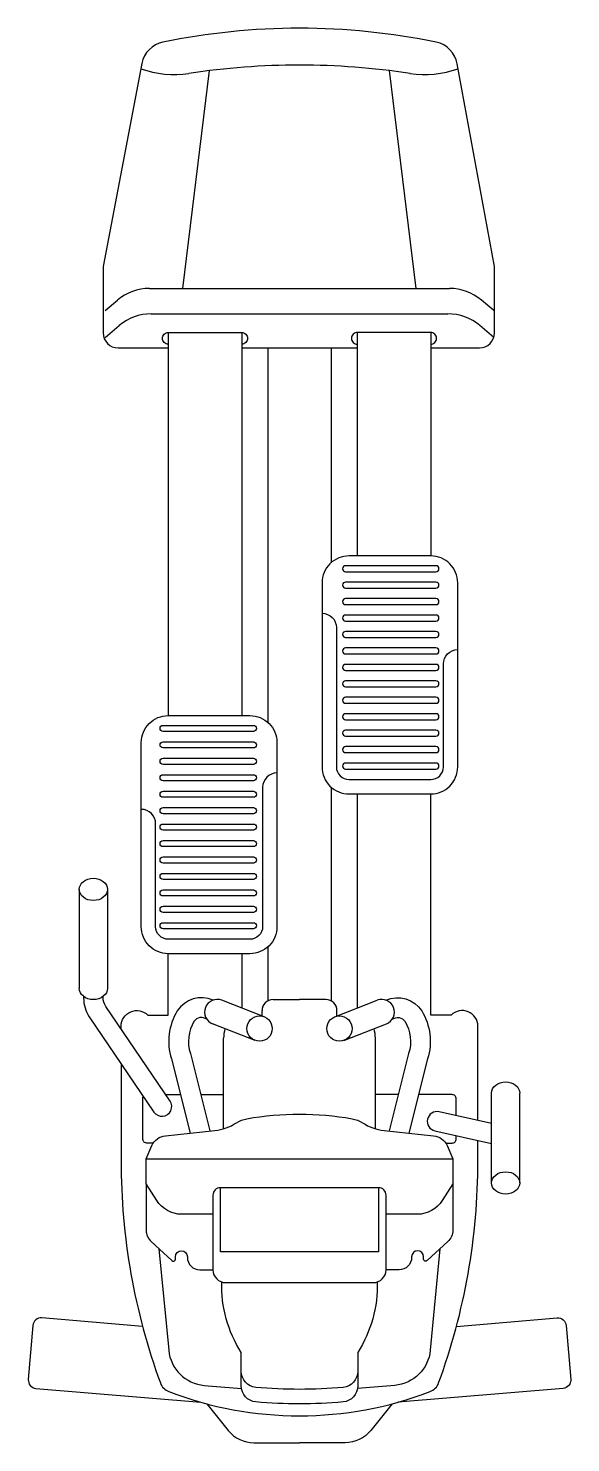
# Model space of a CAD drawing. Extents: x 53 to 796, y 466 to 2401.
import ezdxf

# ---------------------------------------------------------------- set-up
doc = ezdxf.new("R2010")
doc.units = 0
doc.layers.add('KADRBM', color=7, linetype='CONTINUOUS')

msp = doc.modelspace()

# ---------------------------------------------------------------- linework, layer by layer
at = {"layer": 'KADRBM'}
for p, q in [((208.9, 2352.8), (155.8, 2074.9)), ((265, 2045.2), (301.2, 2343.1)), ((584, 2045.2), (547.8, 2343.1)), ((691.3, 2074.9), (640.2, 2352.5)), ((155.8, 2074.9), (155.8, 1984.2)), ((691.3, 1984.2), (691.3, 2074.9)), ((219.3, 2045.2), (629.6, 2045.2)), ((158.7, 2014.7), (175.5, 2029.1)), ((690.3, 2014.7), (673.5, 2029.1)), ((158.7, 1977.9), (177.8, 1994.2)), ((221.6, 2010.3), (627.4, 2010.3)), ((690.3, 1977.9), (671.2, 1994.2)), ((244.9, 1984.8), (244.9, 1460.7)), ((345.4, 1984.8), (345.4, 1460.7)), ((503.6, 1984.8), (503.6, 1679.2)), ((604.1, 1984.8), (604.1, 1679.2)), ((176.3, 1963.7), (244.9, 1963.7)), ((345.4, 1963.7), (503.6, 1963.7)), ((381.3, 1963.7), (381.3, 1451.3)), ((467.7, 1963.7), (467.7, 1669.8)), ((604.1, 1963.7), (670.8, 1963.7)), ((467.7, 1362.9), (467.7, 1070.6)), ((503.6, 1353.5), (503.6, 1060.6)), ((123.1, 1222.9), (123.1, 1087.4)), ((161.6, 1222.9), (161.6, 1087.4)), ((381.3, 1144.5), (381.3, 1070.6)), ((345.4, 1135), (345.4, 1060.6)), ((376.2, 1048.6), (318.2, 1071.2)), ((388.4, 1072.3), (424.5, 1072.3)), ((460.5, 1072.3), (424.5, 1072.3)), ((472.8, 1048.6), (530.8, 1071.2)), ((373.2, 1049.7), (373.2, 1057.1)), ((475.8, 1049.7), (475.8, 1057.1)), ((363.6, 1016.4), (305.6, 1039)), ((485.3, 1016.4), (543.4, 1039)), ((320.6, 895.5), (320.6, 1019.2)), ((528.3, 895.5), (528.3, 1019.2)), ((687.3, 821.4), (687.3, 944.2)), ((725.9, 821.4), (725.9, 944.2))]:
    msp.add_line(p, q, dxfattribs=at)
for points in [[(244.9, 1968.8, -0.414214), (236.9, 1976.8), (236.9, 1976.8, -0.414214), (244.9, 1984.8), (345.4, 1984.8, -0.414214), (353.4, 1976.8), (353.4, 1976.8, -0.414214), (345.4, 1968.8)], [(604.1, 1968.8, 0.414214), (612.1, 1976.8), (612.1, 1976.8, 0.414214), (604.1, 1984.8), (503.6, 1984.8, 0.414214), (495.6, 1976.8), (495.6, 1976.8, 0.414214), (503.6, 1968.8)], [(455.4, 1600.7), (455.4, 1600.7, -0.414214), (475, 1581.1), (475, 1390.4, 0.414214), (492.3, 1373.2), (604.1, 1373.2, 0.414214), (621.4, 1390.4), (621.4, 1531.3, -0.414214), (641, 1550.9), (641, 1550.9)], [(393.6, 1382.2), (393.6, 1382.2, 0.414214), (374, 1362.6), (374, 1171.9, -0.414214), (356.7, 1154.7), (244.9, 1154.7, -0.414214), (227.6, 1171.9), (227.6, 1312.8, 0.414214), (208, 1332.4), (208, 1332.4)], [(668.6, 906.9), (668.6, 1035.8, 0.66871), (632.1, 1050.9), (604.1, 1050.9), (604.1, 1353.5)], [(180.4, 1032), (180.4, 1035.8, -0.66871), (216.9, 1050.9), (244.9, 1050.9), (244.9, 1135)], [(129.1, 1076.4), (129.1, 1074.1, 0.150173), (136.8, 1048.8), (225.3, 918.4, 1), (247.3, 933.4), (159.6, 1062.7, -0.150173), (155.7, 1075.3), (155.7, 1076.4)], [(306.2, 1071.4, 0.366815), (257.3, 1056.8, 0.217181), (249.2, 991.2), (274.8, 889.6)], [(542.8, 1071.4, -0.366815), (591.7, 1056.8, -0.217181), (599.8, 991.2), (574.1, 889.6)], [(297.7, 1045.2, 0.425105), (280.1, 1042.3, 0.218429), (275.2, 998.6), (302, 892.5)], [(551.3, 1045.2, -0.425105), (568.9, 1042.3, -0.218429), (573.8, 998.6), (547, 892.5)], [(180.4, 984.6), (180.4, 851.5, 0.088653), (234.1, 547.7, 0.216469), (245.7, 535.9, 0.185128), (603.2, 535.9, 0.216469), (614.9, 547.7, 0.088653), (668.6, 851.5), (668.6, 879.6)], [(224.4, 875.9), (215.8, 875.9, -0.414214), (210, 881.7), (210, 936.4, -0.144966), (211, 939.6, -0.144966)], [(639, 913.5), (639, 936.4, 0.414214), (633.2, 942.2), (587.4, 942.2)], [(214.6, 854.5), (222.5, 872.5, -0.268917), (241.1, 886), (308.6, 893.2, 0.117752), (338.2, 903.6, -0.100002), (352.4, 909.2, -0.087783), (496.6, 909.2, -0.100002), (510.8, 903.6, 0.117752), (540.4, 893.2), (607.9, 886, -0.268917), (626.5, 872.5), (634.4, 854.5)], [(687.3, 902.8), (615.5, 918.6, 1), (609.8, 892.6), (687.3, 875.5)], [(624.6, 875.9), (633.2, 875.9, 0.414214), (639, 881.7), (639, 886.2)], [(306.1, 778.5), (263.3, 778.5, -0.256846), (229.1, 797.3), (214.6, 820.2), (214.6, 854.5), (634.4, 854.5), (634.4, 820.2), (619.9, 797.3, -0.256846), (585.7, 778.5), (542.9, 778.5)], [(214.6, 820.2), (214.6, 756.8, 0.210212), (221.5, 741.1), (249.9, 715.1, 0.652603), (254.8, 717.2), (254.8, 720.4, -1), (271.1, 720.4), (271.1, 719.3, 0.414214), (288.1, 702.4), (306.1, 702.4)], [(634.4, 820.2), (634.4, 756.8, -0.210212), (627.5, 741.1), (599.1, 715.1, -0.652603), (594.2, 717.2), (594.2, 720.4, 1), (577.9, 720.4), (577.9, 719.3, -0.414214), (560.9, 702.4), (542.9, 702.4)], [(232.2, 731.2), (245.5, 592.5, 0.362519), (294.1, 544.4), (345.1, 540.1)], [(616.7, 731.2), (603.5, 592.5, -0.362519), (554.9, 544.4), (503.9, 540.1)], [(530.9, 685.8, -0.150352), (504.1, 589.4), (504.1, 563.6, -0.387627), (484.2, 541.7, -0.045841), (364.8, 541.7, -0.387627), (344.8, 563.6), (344.8, 589.4, -0.150352), (318.1, 685.8)], [(209.7, 625.1), (71.7, 636.7, 0.414214), (59.6, 626.4), (53.4, 552.5, 0.414214), (63.7, 540.3), (289.5, 521.4)], [(639.3, 625.1), (777.3, 636.7, -0.414214), (789.4, 626.4), (795.6, 552.5, -0.414214), (785.3, 540.3), (559.5, 521.4)], [(504.1, 563.6), (504.1, 543.7, -0.387627), (484.2, 521.8, -0.045841), (364.8, 521.8, -0.387627), (344.8, 543.7), (344.8, 563.6)], [(297.5, 519.2), (327.1, 482.6, 0.226183), (362.1, 466), (424.5, 466)], [(551.5, 519.2), (521.9, 482.6, -0.226183), (486.9, 466), (424.5, 466)]]:
    msp.add_lwpolyline(points, format="xyb", dxfattribs=at)
for points in [[(641, 1390.4), (641, 1642.4, 0.414214), (604.1, 1679.2), (492.3, 1679.2, 0.414214), (455.4, 1642.4), (455.4, 1390.4, 0.414214), (492.3, 1353.5), (604.1, 1353.5, 0.414214)], [(615.3, 1661.7), (615.3, 1661.7, 0.414214), (611.2, 1665.8), (487.5, 1665.8, 0.414214), (483.3, 1661.7), (483.3, 1661.7, 0.414214), (487.5, 1657.5), (611.2, 1657.5, 0.414214)], [(615.3, 1639.2), (615.3, 1639.2, 0.414214), (611.2, 1643.3), (487.5, 1643.3, 0.414214), (483.3, 1639.2), (483.3, 1639.2, 0.414214), (487.5, 1635), (611.2, 1635, 0.414214)], [(615.3, 1616.7), (615.3, 1616.7, 0.414214), (611.2, 1620.8), (487.5, 1620.8, 0.414214), (483.3, 1616.7), (483.3, 1616.7, 0.414214), (487.5, 1612.5), (611.2, 1612.5, 0.414214)], [(615.3, 1594.2), (615.3, 1594.2, 0.414214), (611.2, 1598.3), (487.5, 1598.3, 0.414214), (483.3, 1594.2), (483.3, 1594.2, 0.414214), (487.5, 1590), (611.2, 1590, 0.414214)], [(615.3, 1571.7), (615.3, 1571.7, 0.414214), (611.2, 1575.8), (487.5, 1575.8, 0.414214), (483.3, 1571.7), (483.3, 1571.7, 0.414214), (487.5, 1567.5), (611.2, 1567.5, 0.414214)], [(615.3, 1549.2), (615.3, 1549.2, 0.414214), (611.2, 1553.3), (487.5, 1553.3, 0.414214), (483.3, 1549.2), (483.3, 1549.2, 0.414214), (487.5, 1545), (611.2, 1545, 0.414214)], [(615.3, 1526.7), (615.3, 1526.7, 0.414214), (611.2, 1530.8), (487.5, 1530.8, 0.414214), (483.3, 1526.7), (483.3, 1526.7, 0.414214), (487.5, 1522.5), (611.2, 1522.5, 0.414214)], [(615.3, 1504.2), (615.3, 1504.2, 0.414214), (611.2, 1508.3), (487.5, 1508.3, 0.414214), (483.3, 1504.2), (483.3, 1504.2, 0.414214), (487.5, 1500), (611.2, 1500, 0.414214)], [(615.3, 1481.7), (615.3, 1481.7, 0.414214), (611.2, 1485.8), (487.5, 1485.8, 0.414214), (483.3, 1481.7), (483.3, 1481.7, 0.414214), (487.5, 1477.5), (611.2, 1477.5, 0.414214)], [(208, 1171.9), (208, 1423.9, -0.414214), (244.9, 1460.7), (356.7, 1460.7, -0.414214), (393.6, 1423.9), (393.6, 1171.9, -0.414214), (356.7, 1135), (244.9, 1135, -0.414214)], [(615.3, 1459.2), (615.3, 1459.2, 0.414214), (611.2, 1463.3), (487.5, 1463.3, 0.414214), (483.3, 1459.2), (483.3, 1459.2, 0.414214), (487.5, 1455), (611.2, 1455, 0.414214)], [(233.7, 1443.2), (233.7, 1443.2, -0.414214), (237.8, 1447.3), (361.5, 1447.3, -0.414214), (365.7, 1443.2), (365.7, 1443.2, -0.414214), (361.5, 1439), (237.8, 1439, -0.414214)], [(615.3, 1436.7), (615.3, 1436.7, 0.414214), (611.2, 1440.8), (487.5, 1440.8, 0.414214), (483.3, 1436.7), (483.3, 1436.7, 0.414214), (487.5, 1432.5), (611.2, 1432.5, 0.414214)], [(233.7, 1420.7), (233.7, 1420.7, -0.414214), (237.8, 1424.8), (361.5, 1424.8, -0.414214), (365.7, 1420.7), (365.7, 1420.7, -0.414214), (361.5, 1416.5), (237.8, 1416.5, -0.414214)], [(615.3, 1414.2), (615.3, 1414.2, 0.414214), (611.2, 1418.3), (487.5, 1418.3, 0.414214), (483.3, 1414.2), (483.3, 1414.2, 0.414214), (487.5, 1410), (611.2, 1410, 0.414214)], [(233.7, 1398.2), (233.7, 1398.2, -0.414214), (237.8, 1402.3), (361.5, 1402.3, -0.414214), (365.7, 1398.2), (365.7, 1398.2, -0.414214), (361.5, 1394), (237.8, 1394, -0.414214)], [(615.3, 1391.7), (615.3, 1391.7, 0.414214), (611.2, 1395.8), (487.5, 1395.8, 0.414214), (483.3, 1391.7), (483.3, 1391.7, 0.414214), (487.5, 1387.5), (611.2, 1387.5, 0.414214)], [(233.7, 1375.7), (233.7, 1375.7, -0.414214), (237.8, 1379.8), (361.5, 1379.8, -0.414214), (365.7, 1375.7), (365.7, 1375.7, -0.414214), (361.5, 1371.5), (237.8, 1371.5, -0.414214)], [(233.7, 1353.2), (233.7, 1353.2, -0.414214), (237.8, 1357.3), (361.5, 1357.3, -0.414214), (365.7, 1353.2), (365.7, 1353.2, -0.414214), (361.5, 1349), (237.8, 1349, -0.414214)], [(233.7, 1330.7), (233.7, 1330.7, -0.414214), (237.8, 1334.8), (361.5, 1334.8, -0.414214), (365.7, 1330.7), (365.7, 1330.7, -0.414214), (361.5, 1326.5), (237.8, 1326.5, -0.414214)], [(233.7, 1308.2), (233.7, 1308.2, -0.414214), (237.8, 1312.3), (361.5, 1312.3, -0.414214), (365.7, 1308.2), (365.7, 1308.2, -0.414214), (361.5, 1304), (237.8, 1304, -0.414214)], [(233.7, 1285.7), (233.7, 1285.7, -0.414214), (237.8, 1289.8), (361.5, 1289.8, -0.414214), (365.7, 1285.7), (365.7, 1285.7, -0.414214), (361.5, 1281.5), (237.8, 1281.5, -0.414214)], [(233.7, 1263.2), (233.7, 1263.2, -0.414214), (237.8, 1267.3), (361.5, 1267.3, -0.414214), (365.7, 1263.2), (365.7, 1263.2, -0.414214), (361.5, 1259), (237.8, 1259, -0.414214)], [(233.7, 1240.7), (233.7, 1240.7, -0.414214), (237.8, 1244.8), (361.5, 1244.8, -0.414214), (365.7, 1240.7), (365.7, 1240.7, -0.414214), (361.5, 1236.5), (237.8, 1236.5, -0.414214)], [(233.7, 1218.2), (233.7, 1218.2, -0.414214), (237.8, 1222.3), (361.5, 1222.3, -0.414214), (365.7, 1218.2), (365.7, 1218.2, -0.414214), (361.5, 1214), (237.8, 1214, -0.414214)], [(233.7, 1195.7), (233.7, 1195.7, -0.414214), (237.8, 1199.8), (361.5, 1199.8, -0.414214), (365.7, 1195.7), (365.7, 1195.7, -0.414214), (361.5, 1191.5), (237.8, 1191.5, -0.414214)], [(233.7, 1173.2), (233.7, 1173.2, -0.414214), (237.8, 1177.3), (361.5, 1177.3, -0.414214), (365.7, 1173.2), (365.7, 1173.2, -0.414214), (361.5, 1169), (237.8, 1169, -0.414214)], [(542.9, 702.3), (542.9, 804.7, 0.414214), (532.8, 814.8), (316.2, 814.8, 0.414214), (306.1, 804.7), (306.1, 702.3, 0.414214), (323.4, 685), (525.6, 685, 0.414214)]]:
    msp.add_lwpolyline(points, format="xyb", close=True, dxfattribs=at)
for points in [[(123.1, 1222.9), (123.5, 1225.9), (124.6, 1228.7), (126.3, 1231.4), (128.7, 1233.7), (131.7, 1235.6), (135, 1237), (138.6, 1237.9), (142.4, 1238.2), (146.1, 1237.9), (149.8, 1237), (153.1, 1235.6), (156, 1233.7), (158.4, 1231.4), (160.2, 1228.7), (161.3, 1225.9), (161.6, 1222.9), (161.3, 1219.9), (160.2, 1217.1), (158.4, 1214.4), (156, 1212.1), (153.1, 1210.2), (149.8, 1208.8), (146.1, 1208), (142.4, 1207.7), (138.6, 1208), (135, 1208.8), (131.7, 1210.2), (128.7, 1212.1), (126.3, 1214.4), (124.6, 1217.1), (123.5, 1219.9)], [(725.9, 821.4), (725.5, 818.4), (724.4, 815.6), (722.6, 812.9), (720.2, 810.6), (717.3, 808.7), (714, 807.3), (710.4, 806.4), (706.6, 806.1), (702.9, 806.4), (699.2, 807.3), (695.9, 808.7), (693, 810.6), (690.6, 812.9), (688.8, 815.6), (687.7, 818.4), (687.3, 821.4), (687.7, 824.4), (688.8, 827.2), (690.6, 829.9), (693, 832.2), (695.9, 834.1), (699.2, 835.5), (702.9, 836.3), (706.6, 836.6), (710.4, 836.3), (714, 835.5), (717.3, 834.1), (720.2, 832.2), (722.6, 829.9), (724.4, 827.2), (725.5, 824.4)]]:
    msp.add_lwpolyline(points, close=True, dxfattribs=at)
for points in [[(161.6, 1087.4), (161.3, 1084.5), (160.2, 1081.6), (158.4, 1079), (156, 1076.7), (153.1, 1074.8), (149.8, 1073.4), (146.1, 1072.5), (142.4, 1072.2), (138.6, 1072.5), (135, 1073.4), (131.7, 1074.8), (128.7, 1076.7), (126.3, 1079), (124.6, 1081.6), (123.5, 1084.5), (123.1, 1087.4)], [(687.3, 944.2), (687.7, 947.2), (688.8, 950.1), (690.6, 952.7), (693, 955), (695.9, 956.9), (699.2, 958.3), (702.9, 959.2), (706.6, 959.5), (710.4, 959.2), (714, 958.3), (717.3, 956.9), (720.2, 955), (722.6, 952.7), (724.4, 950.1), (725.5, 947.2), (725.9, 944.2)], [(241.4, 942.2), (261.6, 942.2)], [(289.4, 942.2), (320.6, 942.2)], [(559.6, 942.2), (528.3, 942.2)], [(532.8, 814.8), (532.8, 727), (316.2, 727), (316.2, 814.8)]]:
    msp.add_lwpolyline(points, dxfattribs=at)
for centre in [(369.9, 1032.5), (479.1, 1032.5)]:
    msp.add_circle(centre, 17.3, dxfattribs=at)
for centre, radius, start, end in [((424.5, 1475.9), 925.1, 78.3356, 101.6602), ((245, 2345.9), 36.8, 101.6602, 169.1854), ((604.1, 2345.9), 36.8, 10.4129, 78.3356), ((253.1, 2472.4), 134.7, 250.1867, 278.581), ((424.5, 1336.9), 1013.7, 81.419, 98.581), ((595.8, 2472.4), 134.7, 261.419, 289.8181), ((219.3, 1977.7), 67.5, 90, 130.4711), ((629.6, 1977.7), 67.5, 49.5289, 90), ((221.6, 1942.8), 67.5, 90, 130.4711), ((627.4, 1942.8), 67.5, 49.5289, 90), ((176.3, 1984.2), 20.5, 180, 270), ((670.8, 1984.2), 20.5, 270, 0), ((311.9, 1055.1), 17.3, 68.7299, 248.7299), ((388.4, 1057.1), 15.2, 90, 180), ((460.5, 1057.1), 15.2, 0, 90), ((537.1, 1055.1), 17.3, 291.2701, 111.2701), ((373.8, 1019.2), 53.1, 165.5071, 180), ((475.2, 1019.2), 53.1, 0, 14.4929)]:
    msp.add_arc(centre, radius, start, end, dxfattribs=at)

doc.saveas('drawing.dxf')
